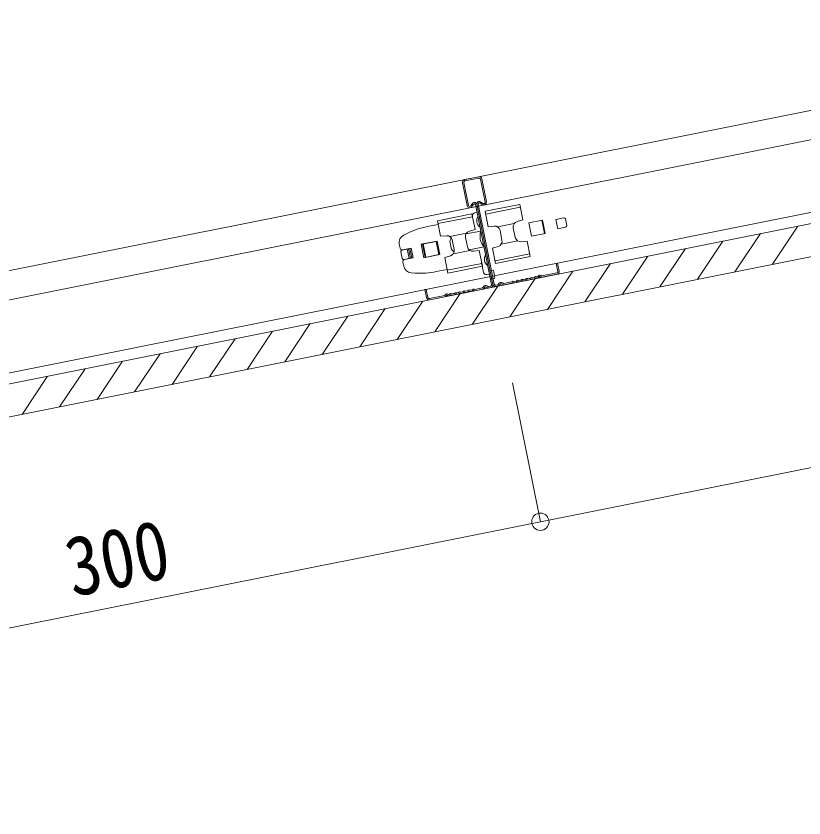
# Model space of a CAD drawing. Units: millimetres, scale not verified. Extents: x -205 to 205, y -142 to 143.
# Drawn here: x 146.75 to 175.88, y 32.26 to 61.9 of the extents above; entities that cross this region are included whole.
import ezdxf
from ezdxf.enums import TextEntityAlignment as Align

# ---------------------------------------------------------------- set-up
doc = ezdxf.new("R2010")
doc.units = ezdxf.units.MM
doc.header["$LTSCALE"] = 0.25
for name, color, linetype, lineweight in [('1-1_1-0 断面', 7, 'Continuous', 18), ('1-2_1-1 寸法', 7, 'Continuous', 18), ('1-4_1-3 ＤＨクロス', 7, 'Continuous', 18)]:
    doc.layers.add(name, color=color, linetype=linetype, lineweight=lineweight)
doc.styles.add('ＭＳ ゴシック', font='')
doc.styles.get('ＭＳ ゴシック').set_extended_font_data('MS Gothic')

msp = doc.modelspace()

# ---------------------------------------------------------------- linework, layer by layer
at = {"layer": '1-1_1-0 断面'}
for p, q in [((193.5634, 61.8979), (86.8636, 40.5579)), ((192.8624, 60.6769), (84.7154, 39.0474)), ((198.7027, 59.1525), (76.1922, 34.6504)), ((-53.6225, 7.0558), (198.7027, 57.5208)), ((164.0945, 54.6815), (165.3693, 54.9365)), ((164.1147, 54.5804), (165.3895, 54.8354)), ((163.6042, 54.5835), (162.3295, 54.3285)), ((163.7186, 54.0117), (163.6042, 54.5835)), ((163.6989, 54.6197), (163.797, 54.6393)), ((164.0945, 54.6815), (164.2088, 54.1098)), ((162.4438, 53.7568), (162.3295, 54.3285)), ((163.6244, 54.4824), (162.3497, 54.2274)), ((165.7091, 54.2568), (166.2095, 54.3569)), ((165.8072, 53.7666), (165.7091, 54.2568)), ((166.1877, 54.3526), (166.2858, 53.8623)), ((166.1994, 54.3549), (166.2975, 53.8646)), ((166.2095, 54.3569), (166.3075, 53.8666)), ((166.9986, 54.4383), (166.7044, 54.3794)), ((166.7044, 54.3794), (166.7731, 54.0362)), ((167.0574, 54.399), (167.1065, 54.1539)), ((161.9549, 54.1179), (162.3556, 54.198)), ((163.3839, 53.8428), (163.9343, 53.9529)), ((163.7186, 54.0117), (163.5091, 53.9504)), ((164.2088, 54.1098), (164.4258, 54.1337)), ((164.5535, 54.1047), (165.1674, 54.2275)), ((164.6439, 53.9742), (164.7152, 53.6178)), ((165.1342, 54.0722), (165.2055, 53.7158)), ((167.0672, 54.0951), (166.7731, 54.0362)), ((174.7121, 52.7227), (175.6534, 54.1347)), ((161.0812, 53.7999), (161.2135, 53.8654)), ((162.4438, 53.7568), (162.6607, 53.7807)), ((163.4023, 53.8745), (162.7885, 53.7517)), ((163.3691, 53.7192), (163.4404, 53.3628)), ((166.3075, 53.8666), (165.8072, 53.7666)), ((173.3253, 52.4453), (174.2667, 53.8574)), ((160.92, 53.4722), (160.9514, 53.3155)), ((161.727, 53.4655), (161.776, 53.4753)), ((161.827, 52.9654), (161.727, 53.4655)), ((162.3153, 53.5832), (161.776, 53.4753)), ((161.776, 53.4753), (161.876, 52.9752)), ((162.2771, 53.5704), (161.7768, 53.4704)), ((161.7768, 53.4704), (161.8748, 52.9801)), ((161.7985, 53.4747), (161.8966, 52.9844)), ((162.3752, 53.0802), (162.2771, 53.5704)), ((162.4154, 53.0831), (162.3153, 53.5832)), ((162.7968, 53.5214), (162.836, 53.3253)), ((162.8788, 53.6212), (162.9501, 53.2648)), ((163.5016, 53.2544), (164.052, 53.3645)), ((164.3657, 53.3253), (164.5752, 53.3866)), ((164.682, 53.4625), (165.2958, 53.5853)), ((171.9386, 52.168), (172.8799, 53.58)), ((160.9778, 53.1831), (161.0269, 52.938)), ((161.0171, 53.2419), (161.3112, 53.3008)), ((161.0455, 53.2527), (161.3593, 53.3155)), ((161.2132, 53.2812), (161.2818, 52.938)), ((161.2622, 53.291), (161.3308, 52.9478)), ((161.3112, 53.3008), (161.3799, 52.9576)), ((161.3593, 53.3155), (161.4299, 52.9625)), ((161.8748, 52.9801), (162.3752, 53.0802)), ((161.876, 52.9752), (162.4154, 53.0831)), ((163.5308, 53.2323), (162.9169, 53.1095)), ((163.8755, 53.2272), (163.6585, 53.2033)), ((163.8755, 53.2272), (163.9898, 52.6555)), ((164.3657, 53.3253), (164.4801, 52.7536)), ((164.4599, 52.8546), (165.7346, 53.1096)), ((170.5518, 51.8906), (171.4932, 53.3027)), ((161.0847, 52.6489), (161.0533, 52.8056)), ((161.0857, 52.8987), (161.3799, 52.9576)), ((161.1161, 52.8997), (161.4299, 52.9625)), ((161.876, 52.9752), (161.827, 52.9654)), ((162.6007, 52.9723), (162.8102, 53.0336)), ((162.6007, 52.9723), (162.715, 52.4005)), ((163.9696, 52.7566), (162.6948, 52.5016)), ((163.9637, 52.786), (164.0363, 52.4232)), ((164.4801, 52.7536), (165.7548, 53.0085)), ((169.1651, 51.6133), (170.1064, 53.0253)), ((162.2883, 52.4509), (162.6889, 52.531)), ((163.9898, 52.6555), (162.715, 52.4005)), ((164.2304, 52.4722), (164.3971, 52.5055)), ((166.3916, 51.0586), (167.3329, 52.4706)), ((167.7783, 51.3359), (168.7197, 52.748)), ((161.3595, 52.4083), (161.5068, 52.3988)), ((164.1539, 52.3447), (164.252, 52.3643)), ((165.0048, 50.7812), (165.9462, 52.1933)), ((163.618, 50.5039), (164.5594, 51.9159)), ((162.2313, 50.2265), (163.1727, 51.6386)), ((160.8445, 49.9492), (161.7859, 51.3612)), ((159.4578, 49.6718), (160.3992, 51.0839)), ((158.071, 49.3945), (159.0124, 50.8065)), ((156.6843, 49.1171), (157.6257, 50.5292)), ((155.2975, 48.8398), (156.2389, 50.2518)), ((153.9108, 48.5624), (154.8522, 49.9745)), ((152.524, 48.2851), (153.4654, 49.6971)), ((151.1373, 48.0077), (152.0787, 49.4198)), ((149.7505, 47.7304), (150.6919, 49.1424)), ((148.3638, 47.453), (149.3052, 48.8651)), ((146.977, 47.1757), (147.9184, 48.5877))]:
    msp.add_line(p, q, dxfattribs=at)
for points in [[(-53.5441, 8.2952), (75.6045, 34.125), (198.7027, 58.7446)], [(165.3693, 54.9365), (165.4836, 54.3647), (165.2741, 54.3034)], [(165.7548, 53.0085), (165.6405, 53.5802), (165.4236, 53.5563)], [(164.2893, 52.178), (164.456, 52.2114), (164.3971, 52.5055)]]:
    msp.add_lwpolyline(points, dxfattribs=at)
for centre, radius, start, end in [((163.7186, 54.5216), 0.1, 101.30993, 191.30993), ((164.0716, 54.3373), 0.29, 147.70711, 234.91275), ((165.3303, 54.1115), 0.2, 106.30993, 191.30993), ((167.0084, 54.3892), 0.05, 11.30993, 101.30993), ((162.5432, 51.1761), 3, 101.30993, 116.30993), ((163.5652, 53.7585), 0.2, 106.30993, 191.30993), ((164.5055, 53.7612), 0.6025, 161.4471, 221.17277), ((164.4478, 53.935), 0.2, 11.30993, 96.30993), ((167.0574, 54.1441), 0.05, 281.30993, 11.30993), ((161.2142, 53.531), 0.3, 116.30993, 191.30993), ((162.6827, 53.582), 0.2, 11.30993, 96.30993), ((162.9929, 53.5606), 0.2, 137.08667, 191.30993), ((165.4016, 53.755), 0.2, 191.30993, 276.30993), ((163.6365, 53.402), 0.2, 191.30993, 276.30993), ((164.5191, 53.5785), 0.2, 286.30993, 11.30993), ((161.0298, 53.3312), 0.08, 191.30993, 281.30993), ((161.0269, 53.1929), 0.05, 101.30993, 191.30993), ((162.754, 53.2255), 0.2, 286.30993, 11.30993), ((163.0322, 53.3645), 0.2, 191.30993, 245.5332), ((164.3559, 52.9154), 0.29, 147.70711, 234.91275), ((161.0759, 52.9478), 0.05, 191.30993, 281.30993), ((161.1318, 52.8213), 0.08, 101.30993, 191.30993), ((161.3789, 52.7077), 0.3, 191.30993, 266.30993), ((161.6999, 55.3926), 3, 266.30993, 281.30993), ((164.1343, 52.4428), 0.1, 191.30993, 281.30993)]:
    msp.add_arc(centre, radius, start, end, dxfattribs=at)
at = {"layer": '1-2_1-1 寸法'}
for points in [[(166.1339, 43.2094), (195.5514, 49.0929), (194.5253, 54.2234)], [(136.7165, 37.3259), (166.1339, 43.2094), (165.1078, 48.3399)]]:
    msp.add_lwpolyline(points, dxfattribs=at)
msp.add_circle((166.1339, 43.2094), 0.319, dxfattribs=at)
at = {"layer": '1-4_1-3 ＤＨクロス'}
for p, q in [((163.2567, 55.7346), (163.4254, 54.8913)), ((163.4744, 54.9011), (163.3057, 55.7444)), ((163.3351, 55.8523), (163.8549, 55.9562)), ((163.345, 55.8032), (163.8647, 55.9072)), ((164.0922, 55.0247), (163.9235, 55.868)), ((163.9725, 55.8778), (164.1412, 55.0345)), ((163.5664, 54.8853), (163.6246, 54.9726)), ((163.6066, 54.8555), (163.6662, 54.9449)), ((163.7388, 54.9305), (164.3304, 51.9721)), ((163.7878, 54.9403), (164.3795, 51.9819)), ((163.808, 54.8391), (164.3795, 51.9819)), ((163.8368, 54.9502), (164.4285, 51.9917)), ((163.9877, 54.9317), (163.8982, 54.9913)), ((164.0133, 54.9746), (163.926, 55.0329)), ((166.7721, 52.7664), (166.7231, 52.7566)), ((166.7231, 52.7566), (166.7819, 52.4624)), ((166.8309, 52.4722), (166.7721, 52.7664)), ((165.5693, 52.1689), (165.5136, 52.1578)), ((165.736, 52.2022), (165.6803, 52.1911)), ((165.9027, 52.2356), (165.847, 52.2244)), ((165.8568, 52.1754), (165.9125, 52.1866)), ((166.0137, 52.2578), (166.0295, 52.2609)), ((166.0235, 52.2087), (166.0393, 52.2119)), ((166.0422, 52.2695), (166.0529, 52.2855)), ((166.0945, 52.2578), (166.0838, 52.2417)), ((166.1223, 52.2633), (166.1383, 52.2526)), ((166.15, 52.3049), (166.166, 52.2942)), ((166.7427, 52.4036), (166.1811, 52.2913)), ((166.7525, 52.3545), (166.1909, 52.2422)), ((164.0192, 51.8735), (164.0309, 51.8947)), ((164.0747, 51.8707), (164.0631, 51.8495)), ((164.1348, 51.8827), (164.1537, 51.8676)), ((164.185, 51.9066), (164.1661, 51.9218)), ((164.2912, 51.9133), (164.2178, 51.8986)), ((164.2276, 51.8496), (164.301, 51.8643)), ((164.4873, 51.9525), (164.5607, 51.9672)), ((164.5705, 51.9182), (164.4971, 51.9035)), ((164.588, 51.9872), (164.5996, 52.0085)), ((164.6435, 51.9845), (164.6318, 51.9632)), ((164.7035, 51.9965), (164.7225, 51.9813)), ((164.7537, 52.0204), (164.7348, 52.0355)), ((164.7866, 52.0124), (165.0692, 52.0689)), ((165.079, 52.0199), (164.7977, 51.9636)), ((165.2359, 52.1022), (165.1802, 52.0911)), ((165.19, 52.042), (165.2457, 52.0532)), ((165.4026, 52.1356), (165.3469, 52.1244)), ((165.3567, 52.0754), (165.4124, 52.0865)), ((165.5234, 52.1087), (165.5791, 52.1199)), ((165.6901, 52.1421), (165.7458, 52.1532)), ((161.8692, 51.7858), (161.9182, 51.7956)), ((161.928, 51.4916), (161.8692, 51.7858)), ((161.9182, 51.7956), (161.977, 51.5014)), ((162.0359, 51.4622), (162.5975, 51.5745)), ((162.6209, 51.5991), (162.6102, 51.5831)), ((162.6625, 51.5714), (162.6518, 51.5553)), ((162.6902, 51.5769), (162.7063, 51.5662)), ((162.734, 51.6078), (162.718, 51.6185)), ((162.7649, 51.608), (162.749, 51.6049)), ((162.8758, 51.6302), (162.9316, 51.6414)), ((162.8856, 51.5812), (162.9414, 51.5923)), ((163.0425, 51.6635), (163.0983, 51.6747)), ((163.1081, 51.6257), (163.0523, 51.6145)), ((163.2092, 51.6969), (163.265, 51.708)), ((163.2748, 51.659), (163.219, 51.6479)), ((163.3759, 51.7302), (163.4317, 51.7414)), ((163.3857, 51.6812), (163.4415, 51.6923)), ((163.5426, 51.7636), (163.5984, 51.7747)), ((163.6082, 51.7257), (163.5524, 51.7145)), ((163.992, 51.8534), (163.7093, 51.7969)), ((163.7191, 51.7479), (164.0005, 51.8041)), ((162.0457, 51.4132), (162.6073, 51.5255)), ((162.7747, 51.559), (162.7588, 51.5558))]:
    msp.add_line(p, q, dxfattribs=at)
for centre, radius, start, end in [((163.3548, 55.7542), 0.1, 101.30993, 191.30993), ((163.3548, 55.7542), 0.05, 101.30993, 191.30993), ((163.8745, 55.8582), 0.1, 11.30993, 101.30993), ((163.8745, 55.8582), 0.05, 11.30993, 101.30993), ((163.5234, 54.9109), 0.1, 191.30993, 326.30993), ((163.5234, 54.9109), 0.05, 191.30993, 329.1579), ((163.6995, 54.9227), 0.09, 11.30993, 146.30993), ((163.6995, 54.9227), 0.04, 11.30993, 146.30993), ((163.876, 54.958), 0.09, 56.30993, 191.30993), ((163.876, 54.958), 0.04, 56.30993, 191.30993), ((164.0431, 55.0149), 0.1, 236.30993, 11.30993), ((164.0431, 55.0149), 0.05, 233.46196, 11.30993), ((166.7329, 52.4526), 0.05, 281.30993, 11.30993), ((166.7329, 52.4526), 0.1, 281.30993, 11.30993), ((165.4679, 52.0976), 0.07, 62.36749, 140.25237), ((165.5654, 52.1885), 0.02, 281.30993, 320.25237), ((165.6346, 52.131), 0.07, 62.36749, 140.25237), ((165.6764, 52.2107), 0.02, 242.36749, 281.30993), ((165.7321, 52.2219), 0.02, 281.30993, 320.25237), ((165.7321, 52.2219), 0.07, 281.30993, 320.25237), ((165.8013, 52.1643), 0.07, 62.36749, 140.25237), ((165.8013, 52.1643), 0.02, 64.44003, 140.25237), ((165.843, 52.244), 0.07, 242.36749, 281.30993), ((165.843, 52.244), 0.02, 242.36749, 281.30993), ((165.8988, 52.2552), 0.02, 281.30993, 320.25237), ((165.8988, 52.2552), 0.07, 281.30993, 320.25237), ((165.968, 52.1977), 0.07, 62.36749, 140.25237), ((165.968, 52.1977), 0.02, 62.36749, 138.17983), ((166.0097, 52.2774), 0.07, 242.36749, 281.30993), ((166.0097, 52.2774), 0.02, 242.36749, 281.30993), ((166.0256, 52.2806), 0.02, 281.30993, 326.30993), ((166.0256, 52.2806), 0.07, 281.30993, 326.30993), ((166.1112, 52.2467), 0.07, 56.30993, 146.30993), ((166.1112, 52.2467), 0.02, 56.30993, 146.30993), ((166.1771, 52.3109), 0.07, 236.30993, 281.30993), ((166.1771, 52.3109), 0.02, 236.30993, 281.30993), ((163.9841, 51.8927), 0.04, 281.30993, 331.30993), ((164.1098, 51.8515), 0.09, 51.30993, 151.30993), ((164.1098, 51.8515), 0.04, 51.30993, 151.30993), ((164.21, 51.9378), 0.09, 231.30993, 281.30993), ((164.21, 51.9378), 0.04, 231.30993, 281.30993), ((164.2814, 51.9623), 0.05, 281.30993, 11.30993), ((164.2814, 51.9623), 0.1, 281.30993, 11.30993), ((164.4775, 52.0015), 0.1, 191.30993, 281.30993), ((164.4775, 52.0015), 0.05, 191.30993, 281.30993), ((164.5529, 52.0064), 0.04, 281.30993, 331.30993), ((164.5529, 52.0064), 0.09, 281.30993, 331.30993), ((164.6785, 51.9653), 0.09, 51.30993, 151.30993), ((164.6785, 51.9653), 0.04, 51.30993, 151.30993), ((164.7787, 52.0516), 0.09, 231.30993, 281.30993), ((164.7787, 52.0516), 0.04, 231.30993, 281.30993), ((165.0653, 52.0885), 0.02, 281.30993, 320.25237), ((165.0653, 52.0885), 0.07, 281.30993, 320.25237), ((165.1345, 52.031), 0.07, 62.36749, 140.25237), ((165.1345, 52.031), 0.02, 64.44003, 140.25237), ((165.1763, 52.1107), 0.07, 242.36749, 281.30993), ((165.1763, 52.1107), 0.02, 242.36749, 281.30993), ((165.232, 52.1218), 0.02, 281.30993, 320.25237), ((165.232, 52.1218), 0.07, 281.30993, 320.25237), ((165.3012, 52.0643), 0.07, 62.36749, 140.25237), ((165.3012, 52.0643), 0.02, 64.44003, 140.25237), ((165.343, 52.144), 0.07, 242.36749, 281.30993), ((165.343, 52.144), 0.02, 242.36749, 281.30993), ((165.3987, 52.1552), 0.02, 281.30993, 320.25237), ((165.3987, 52.1552), 0.07, 281.30993, 320.25237), ((165.4679, 52.0976), 0.02, 64.44003, 140.25237), ((165.5097, 52.1774), 0.07, 242.36749, 281.30993), ((165.5097, 52.1774), 0.02, 242.36749, 281.30993), ((165.5654, 52.1885), 0.07, 281.30993, 320.25237), ((165.6346, 52.131), 0.02, 64.44003, 140.25237), ((165.6764, 52.2107), 0.07, 242.36749, 281.30993), ((162.5936, 51.5942), 0.02, 281.30993, 326.30993), ((162.6791, 51.5603), 0.07, 56.30993, 146.30993), ((162.6791, 51.5603), 0.02, 56.30993, 146.30993), ((162.7451, 51.6245), 0.02, 236.30993, 281.30993), ((162.7609, 51.6276), 0.02, 281.30993, 320.25237), ((162.7609, 51.6276), 0.07, 281.30993, 320.25237), ((162.8301, 51.5701), 0.07, 62.36749, 140.25237), ((162.8301, 51.5701), 0.02, 64.44003, 140.25237), ((162.8719, 51.6498), 0.07, 242.36749, 281.30993), ((162.8719, 51.6498), 0.02, 242.36749, 281.30993), ((162.9276, 51.661), 0.02, 281.30993, 320.25237), ((162.9276, 51.661), 0.07, 281.30993, 320.25237), ((162.9968, 51.6034), 0.07, 62.36749, 140.25237), ((162.9968, 51.6034), 0.02, 62.36749, 138.17983), ((163.0386, 51.6832), 0.07, 242.36749, 281.30993), ((163.0386, 51.6832), 0.02, 242.36749, 281.30993), ((163.0943, 51.6943), 0.02, 281.30993, 320.25237), ((163.0943, 51.6943), 0.07, 281.30993, 320.25237), ((163.1635, 51.6368), 0.07, 62.36749, 140.25237), ((163.1635, 51.6368), 0.02, 62.36749, 138.17983), ((163.2053, 51.7165), 0.07, 242.36749, 281.30993), ((163.2053, 51.7165), 0.02, 242.36749, 281.30993), ((163.261, 51.7276), 0.02, 281.30993, 320.25237), ((163.261, 51.7276), 0.07, 281.30993, 320.25237), ((163.3302, 51.6701), 0.07, 62.36749, 140.25237), ((163.3302, 51.6701), 0.02, 62.36749, 138.17983), ((163.372, 51.7498), 0.07, 242.36749, 281.30993), ((163.372, 51.7498), 0.02, 242.36749, 281.30993), ((163.4277, 51.761), 0.02, 281.30993, 320.25237), ((163.4277, 51.761), 0.07, 281.30993, 320.25237), ((163.4969, 51.7034), 0.07, 62.36749, 140.25237), ((163.4969, 51.7034), 0.02, 62.36749, 138.17983), ((163.5387, 51.7832), 0.07, 242.36749, 281.30993), ((163.5387, 51.7832), 0.02, 242.36749, 281.30993), ((163.5944, 51.7943), 0.02, 281.30993, 320.25237), ((163.5944, 51.7943), 0.07, 281.30993, 320.25237), ((163.6636, 51.7368), 0.07, 62.36749, 140.25237), ((163.6636, 51.7368), 0.02, 62.36749, 138.17983), ((163.7054, 51.8165), 0.07, 242.36749, 281.30993), ((163.7054, 51.8165), 0.02, 242.36749, 281.30993), ((163.9841, 51.8927), 0.09, 281.30993, 331.30993), ((162.0261, 51.5112), 0.1, 191.30993, 281.30993), ((162.0261, 51.5112), 0.05, 191.30993, 281.30993), ((162.5936, 51.5942), 0.07, 281.30993, 326.30993), ((162.7451, 51.6245), 0.07, 236.30993, 281.30993)]:
    msp.add_arc(centre, radius, start, end, dxfattribs=at)

# ---------------------------------------------------------------- texts
at = {"layer": '1-2_1-1 寸法', "style": 'ＭＳ ゴシック', "width": 0.85}
msp.add_text('300', height=2.199, rotation=11.31, dxfattribs=at).set_placement((148.9738, 39.7774), align=Align.BOTTOM_LEFT)

doc.saveas('drawing.dxf')
